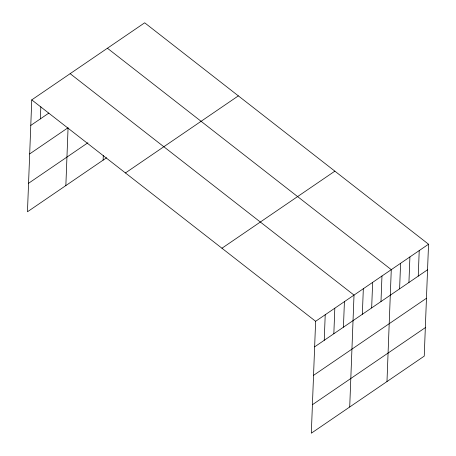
<?xml version="1.0" encoding="UTF-8"?>
<svg xmlns="http://www.w3.org/2000/svg" width="456" height="456" viewBox="0 0 456 456"><rect width="100%" height="100%" fill="white"/><g stroke="black" fill="none" stroke-linecap="round" stroke-linejoin="round"><path stroke-width="0.68" d="M428.537 244.222L315.62 321.298L311.323 433.2L424.24 356.125L428.537 244.222L144.677 22.8L31.76 99.875L27.463 211.778L106.607 157.753M40.373 118.873L40.84 106.812M65.852 185.575L68.075 127.714M103.113 160.136L103.295 155.388M324.239 340.296L325.219 314.748M333.838 333.741L334.818 308.193M343.436 327.191L344.417 301.644M349.712 406.991L354.016 295.095L70.15 73.672M362.349 314.281L363.329 288.733M371.663 307.92L372.643 282.372M380.982 301.564L381.963 276.017M386.979 381.558L391.276 269.656L107.416 48.233M399.61 288.847L400.59 263.3M408.929 282.486L409.91 256.939M418.243 276.125L419.224 250.578M30.78 125.423L48.843 113.094M29.68 153.923L67.511 128.102M28.557 183.284L87.905 142.768M125.434 172.949L238.351 95.868M221.947 248.229L334.864 171.154M314.64 346.845L427.557 269.77M313.546 375.345L426.463 298.264M312.417 404.706L425.334 327.625M31.76 99.875L315.62 321.298"/></g></svg>
